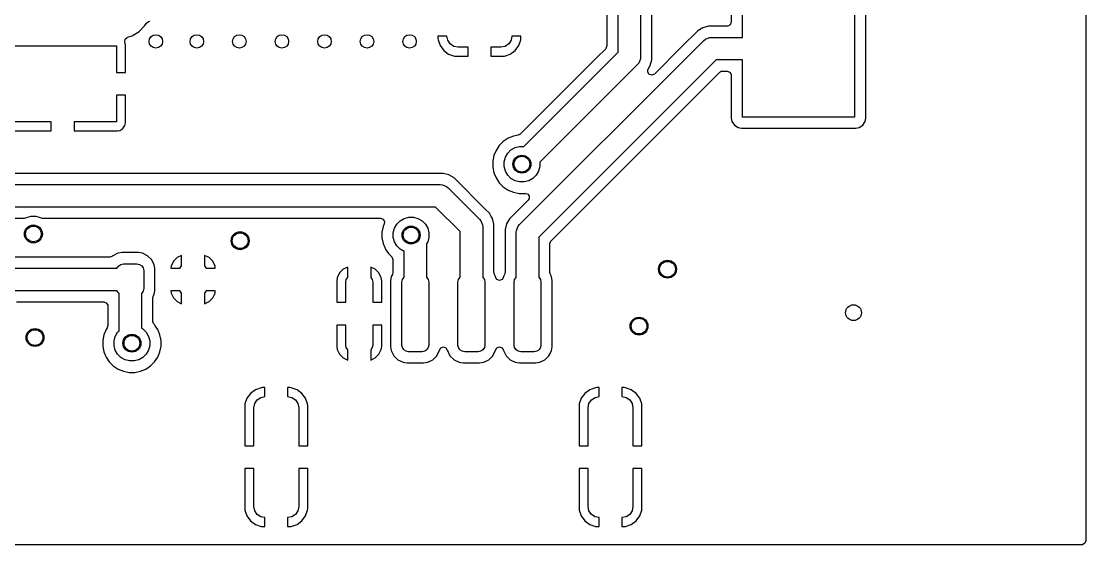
# Model space of a CAD drawing. Extents: x 4.82 to 6.81, y -4.86 to -2.87.
# Drawn here: x 5.873 to 6.807, y -4.857 to -4.397 of the extents above; entities that cross this region are included whole.
import ezdxf

# ---------------------------------------------------------------- set-up
doc = ezdxf.new("R2010")
doc.units = 0
doc.header["$MEASUREMENT"] = 0
doc.layers.add('BLACK', color=7, linetype='CONTINUOUS')

msp = doc.modelspace()

# ---------------------------------------------------------------- linework, layer by layer
at = {"layer": 'BLACK', "linetype": 'CONTINUOUS'}
for p, q in [((6.39659, -4.42435), (6.39659, -4.11775)), ((6.41628, -4.11775), (6.41628, -4.42842)), ((6.38673, -4.12318), (6.38673, -4.41881)), ((6.42614, -4.43102), (6.42614, -4.14732)), ((6.80685, -4.2059), (6.80685, -4.85337)), ((6.49583, -4.36025), (6.49583, -4.39805)), ((6.50569, -4.41142), (6.50569, -4.36122)), ((6.60411, -4.37355), (6.60411, -4.4813)), ((6.61398, -4.48227), (6.61398, -4.37908)), ((5.98118, -4.40109), (5.98262, -4.39879)), ((5.98262, -4.39879), (5.98451, -4.39732)), ((5.98451, -4.39732), (5.98559, -4.39715)), ((6.49583, -4.39805), (6.49501, -4.4003)), ((5.97014, -4.40989), (5.97616, -4.40611)), ((5.97616, -4.40611), (5.98118, -4.40109)), ((6.46646, -4.40549), (6.4528, -4.41915)), ((6.47096, -4.4029), (6.46646, -4.40549)), ((6.47597, -4.40156), (6.47096, -4.4029)), ((6.47096, -4.4029), (6.47096, -4.4029)), ((6.49232, -4.40156), (6.47597, -4.40156)), ((6.49293, -4.4015), (6.49232, -4.40156)), ((6.49501, -4.4003), (6.49293, -4.4015)), ((5.96373, -4.41532), (5.9641, -4.41295)), ((5.96426, -4.41794), (5.96373, -4.41532)), ((5.9641, -4.41295), (5.9659, -4.41137)), ((5.9659, -4.41137), (5.96601, -4.41133)), ((5.96601, -4.41133), (5.9689, -4.41032)), ((5.9689, -4.41032), (5.97014, -4.40989)), ((6.23848, -4.41032), (6.23848, -4.4123)), ((6.24639, -4.41032), (6.23848, -4.41032)), ((6.23848, -4.41032), (6.23848, -4.41032)), ((6.23848, -4.4123), (6.2386, -4.4135)), ((6.2386, -4.4135), (6.24036, -4.41854)), ((6.24711, -4.41393), (6.24639, -4.41032)), ((6.24924, -4.41713), (6.24711, -4.41393)), ((6.25243, -4.41926), (6.24924, -4.41713)), ((6.30056, -4.41713), (6.29737, -4.41926)), ((6.3027, -4.41393), (6.30056, -4.41713)), ((6.30341, -4.41032), (6.3027, -4.41393)), ((6.31132, -4.41032), (6.30341, -4.41032)), ((6.30944, -4.41854), (6.31121, -4.4135)), ((6.31121, -4.4135), (6.31132, -4.4123)), ((6.31121, -4.4135), (6.31121, -4.4135)), ((6.31132, -4.4123), (6.31132, -4.41032)), ((6.31132, -4.41032), (6.31132, -4.41032)), ((6.45794, -4.42796), (6.4716, -4.4143)), ((6.4716, -4.4143), (6.47309, -4.41308)), ((6.47309, -4.41308), (6.47664, -4.41161)), ((6.47309, -4.41308), (6.47309, -4.41308)), ((6.47664, -4.41161), (6.47856, -4.41142)), ((6.47856, -4.41142), (6.50569, -4.41142)), ((5.86189, -4.41871), (5.95638, -4.41871)), ((5.95638, -4.41871), (5.95638, -4.44218)), ((5.96426, -4.44218), (5.96426, -4.41794)), ((5.96426, -4.41794), (5.96426, -4.41794)), ((6.24036, -4.41854), (6.24353, -4.42283)), ((6.24353, -4.42283), (6.24353, -4.42283)), ((6.24353, -4.42283), (6.24783, -4.42601)), ((6.24783, -4.42601), (6.25287, -4.42777)), ((6.2562, -4.42001), (6.25243, -4.41926)), ((6.2649, -4.42001), (6.2562, -4.42001)), ((6.2649, -4.42788), (6.2649, -4.42001)), ((6.2936, -4.42001), (6.2849, -4.42001)), ((6.2849, -4.42001), (6.2849, -4.42788)), ((6.29737, -4.41926), (6.2936, -4.42001)), ((6.29693, -4.42777), (6.30197, -4.42601)), ((6.30197, -4.42601), (6.30627, -4.42283)), ((6.30627, -4.42283), (6.30944, -4.41854)), ((6.30627, -4.42283), (6.30627, -4.42283)), ((6.38571, -4.42129), (6.3778, -4.42919)), ((6.38294, -4.438), (6.39659, -4.42435)), ((6.38591, -4.42106), (6.38571, -4.42129)), ((6.38673, -4.41881), (6.38591, -4.42106)), ((6.4528, -4.41915), (6.42842, -4.44354)), ((6.25287, -4.42777), (6.25287, -4.42777)), ((6.25287, -4.42777), (6.25407, -4.42788)), ((6.25407, -4.42788), (6.2649, -4.42788)), ((6.2649, -4.42788), (6.2649, -4.42788)), ((6.2849, -4.42788), (6.2849, -4.42788)), ((6.2849, -4.42788), (6.29574, -4.42788)), ((6.29574, -4.42788), (6.29693, -4.42777)), ((6.29574, -4.42788), (6.29574, -4.42788)), ((6.31011, -4.5758), (6.45794, -4.42796)), ((6.3778, -4.42919), (6.31071, -4.49628)), ((6.3778, -4.42919), (6.3778, -4.42919)), ((6.3778, -4.42919), (6.3778, -4.42919)), ((6.4134, -4.43538), (6.39686, -4.45192)), ((6.41462, -4.43389), (6.4134, -4.43538)), ((6.41609, -4.43034), (6.41462, -4.43389)), ((6.41462, -4.43389), (6.41462, -4.43389)), ((6.41628, -4.42842), (6.41609, -4.43034)), ((6.4229, -4.43931), (6.4248, -4.43603)), ((6.4248, -4.43603), (6.42614, -4.43102)), ((6.4248, -4.43603), (6.4248, -4.43603)), ((6.48264, -4.4311), (6.47186, -4.44188)), ((6.50569, -4.4311), (6.48264, -4.4311)), ((6.50569, -4.4813), (6.50569, -4.4311)), ((5.95638, -4.44218), (5.96426, -4.44218)), ((5.96426, -4.44218), (5.96426, -4.44218)), ((6.31384, -4.5071), (6.38294, -4.438)), ((6.47186, -4.44188), (6.32691, -4.58683)), ((6.3378, -4.58989), (6.4857, -4.44199)), ((6.42255, -4.44197), (6.42276, -4.43958)), ((6.42393, -4.44393), (6.42255, -4.44197)), ((6.42276, -4.43958), (6.4229, -4.43931)), ((6.42624, -4.44455), (6.42393, -4.44393)), ((6.42842, -4.44354), (6.42624, -4.44455)), ((6.4857, -4.44199), (6.48639, -4.44167)), ((6.48639, -4.44167), (6.48698, -4.44118)), ((6.48698, -4.44118), (6.48773, -4.44104)), ((6.48773, -4.44104), (6.48787, -4.44098)), ((6.48787, -4.44098), (6.48818, -4.44096)), ((6.48818, -4.44096), (6.49232, -4.44096)), ((6.49232, -4.44096), (6.49458, -4.44178)), ((6.49458, -4.44178), (6.49577, -4.44386)), ((6.49577, -4.44386), (6.49583, -4.44447)), ((6.49583, -4.44447), (6.49583, -4.48227)), ((6.39686, -4.45192), (6.32776, -4.52102)), ((5.96426, -4.46218), (5.95638, -4.46218)), ((5.95638, -4.46218), (5.95638, -4.48564)), ((5.96426, -4.48642), (5.96426, -4.46218)), ((5.96426, -4.46218), (5.96426, -4.46218)), ((6.49583, -4.48227), (6.4964, -4.48515)), ((6.60411, -4.4813), (6.50569, -4.4813)), ((6.6134, -4.48515), (6.61398, -4.48227)), ((5.89914, -4.48564), (5.86189, -4.48564)), ((5.89914, -4.49352), (5.89914, -4.48564)), ((5.95638, -4.48564), (5.91914, -4.48564)), ((5.91914, -4.48564), (5.91914, -4.49352)), ((5.95945, -4.49306), (5.96206, -4.49132)), ((5.96206, -4.49132), (5.9638, -4.48872)), ((5.96206, -4.49132), (5.96206, -4.49132)), ((5.9638, -4.48872), (5.96426, -4.48642)), ((5.96426, -4.48642), (5.96426, -4.48642)), ((6.4964, -4.48515), (6.4964, -4.48515)), ((6.4964, -4.48515), (6.49858, -4.48841)), ((6.49858, -4.48841), (6.49858, -4.48841)), ((6.49858, -4.48841), (6.50184, -4.49059)), ((6.50184, -4.49059), (6.50472, -4.49116)), ((6.50472, -4.49116), (6.50472, -4.49116)), ((6.50472, -4.49116), (6.60509, -4.49116)), ((6.60509, -4.49116), (6.60796, -4.49059)), ((6.60509, -4.49116), (6.60509, -4.49116)), ((6.60796, -4.49059), (6.61122, -4.48841)), ((6.61122, -4.48841), (6.6134, -4.48515)), ((5.86112, -4.49352), (5.89914, -4.49352)), ((5.89914, -4.49352), (5.89914, -4.49352)), ((5.91914, -4.49352), (5.91914, -4.49352)), ((5.91914, -4.49352), (5.95716, -4.49352)), ((5.95716, -4.49352), (5.95945, -4.49306)), ((5.95716, -4.49352), (5.95716, -4.49352)), ((6.30002, -4.50002), (6.29582, -4.50282)), ((6.30468, -4.49809), (6.30002, -4.50002)), ((6.30002, -4.50002), (6.30002, -4.50002)), ((6.30892, -4.49724), (6.30468, -4.49809)), ((6.31071, -4.49628), (6.30892, -4.49724)), ((6.28945, -4.51058), (6.28752, -4.51524)), ((6.29226, -4.50639), (6.28945, -4.51058)), ((6.28945, -4.51058), (6.28945, -4.51058)), ((6.29582, -4.50282), (6.29226, -4.50639)), ((6.29965, -4.51312), (6.30256, -4.51022)), ((6.30256, -4.51022), (6.30612, -4.50816)), ((6.30612, -4.50816), (6.31009, -4.5071)), ((6.31009, -4.5071), (6.31384, -4.5071)), ((6.28752, -4.51524), (6.28654, -4.52019)), ((6.28654, -4.52019), (6.28654, -4.52523)), ((6.28752, -4.51524), (6.28752, -4.51524)), ((6.29654, -4.52066), (6.2976, -4.51668)), ((6.2976, -4.51668), (6.29965, -4.51312)), ((6.28654, -4.52523), (6.28752, -4.53018)), ((6.29654, -4.52477), (6.29654, -4.52066)), ((6.2976, -4.52874), (6.29654, -4.52477)), ((6.29965, -4.5323), (6.2976, -4.52874)), ((6.3267, -4.52874), (6.32464, -4.5323)), ((6.32776, -4.52477), (6.3267, -4.52874)), ((6.32776, -4.52102), (6.32776, -4.52477)), ((6.24309, -4.53081), (5.65691, -4.53081)), ((6.2481, -4.53215), (6.24309, -4.53081)), ((6.25259, -4.53474), (6.2481, -4.53215)), ((6.2481, -4.53215), (6.2481, -4.53215)), ((6.2481, -4.53215), (6.2481, -4.53215)), ((6.27995, -4.56211), (6.25259, -4.53474)), ((6.25259, -4.53474), (6.25259, -4.53474)), ((6.28752, -4.53018), (6.28752, -4.53018)), ((6.28752, -4.53018), (6.28945, -4.53484)), ((6.28945, -4.53484), (6.29226, -4.53904)), ((6.29226, -4.53904), (6.29582, -4.5426)), ((6.30256, -4.5352), (6.29965, -4.5323)), ((6.30612, -4.53726), (6.30256, -4.5352)), ((6.31009, -4.53832), (6.30612, -4.53726)), ((6.3142, -4.53832), (6.31009, -4.53832)), ((6.31818, -4.53726), (6.3142, -4.53832)), ((6.32174, -4.5352), (6.31818, -4.53726)), ((6.32464, -4.5323), (6.32174, -4.5352)), ((5.65431, -4.54067), (6.24049, -4.54067)), ((6.24049, -4.54067), (6.24241, -4.54086)), ((6.24241, -4.54086), (6.24596, -4.54233)), ((6.24596, -4.54233), (6.24596, -4.54233)), ((6.24596, -4.54233), (6.24745, -4.54355)), ((6.24745, -4.54355), (6.27481, -4.57091)), ((6.29582, -4.5426), (6.30002, -4.54541)), ((6.30002, -4.54541), (6.30468, -4.54734)), ((6.30468, -4.54734), (6.30963, -4.54832)), ((6.30963, -4.54832), (6.30963, -4.54832)), ((6.30963, -4.54832), (6.31467, -4.54832)), ((6.31467, -4.54832), (6.31484, -4.5483)), ((6.31467, -4.54832), (6.31467, -4.54832)), ((6.31467, -4.54832), (6.31467, -4.54832)), ((6.31484, -4.5483), (6.31485, -4.5484)), ((6.31485, -4.5484), (6.3169, -4.54871)), ((6.31769, -4.55426), (6.30497, -4.56699)), ((6.3169, -4.54871), (6.31848, -4.55051)), ((6.31853, -4.55291), (6.31769, -4.55426)), ((6.31848, -4.55051), (6.31853, -4.55291)), ((6.23641, -4.56035), (5.65839, -4.56035)), ((6.25801, -4.58195), (6.23641, -4.56035)), ((6.28362, -4.56578), (6.27995, -4.56211)), ((6.28525, -4.5686), (6.28362, -4.56578)), ((6.28362, -4.56578), (6.28362, -4.56578)), ((6.30497, -4.56699), (6.3013, -4.57066)), ((5.75177, -4.57022), (5.87608, -4.57022)), ((5.87608, -4.57022), (5.87745, -4.56943)), ((5.87745, -4.56943), (5.88142, -4.56836)), ((5.88142, -4.56836), (5.88553, -4.56836)), ((5.88553, -4.56836), (5.8895, -4.56943)), ((5.8895, -4.56943), (5.89087, -4.57022)), ((5.89087, -4.57022), (6.18803, -4.57022)), ((6.18803, -4.57022), (6.19028, -4.57104)), ((6.19028, -4.57104), (6.19148, -4.57311)), ((6.19127, -4.57506), (6.19028, -4.57745)), ((6.19148, -4.57311), (6.19127, -4.57506)), ((6.20035, -4.57889), (6.20241, -4.57533)), ((6.20241, -4.57533), (6.20531, -4.57243)), ((6.20531, -4.57243), (6.20888, -4.57037)), ((6.20888, -4.57037), (6.21285, -4.56931)), ((6.21285, -4.56931), (6.21696, -4.56931)), ((6.21696, -4.56931), (6.22093, -4.57037)), ((6.22093, -4.57037), (6.22449, -4.57243)), ((6.22449, -4.57243), (6.2274, -4.57533)), ((6.2274, -4.57533), (6.22945, -4.57889)), ((6.27481, -4.57091), (6.27604, -4.57241)), ((6.27604, -4.57241), (6.27751, -4.57595)), ((6.27751, -4.57595), (6.27751, -4.57595)), ((6.27751, -4.57595), (6.2777, -4.57787)), ((6.28622, -4.57027), (6.28525, -4.5686)), ((6.28756, -4.57528), (6.28622, -4.57027)), ((6.28756, -4.61789), (6.28756, -4.57528)), ((6.28756, -4.57528), (6.28756, -4.57528)), ((6.29871, -4.57515), (6.29736, -4.58016)), ((6.3013, -4.57066), (6.29871, -4.57515)), ((6.29871, -4.57515), (6.29871, -4.57515)), ((6.29871, -4.57515), (6.29871, -4.57515)), ((6.30888, -4.57729), (6.31011, -4.5758)), ((6.19028, -4.57745), (6.18929, -4.5824)), ((6.18929, -4.5824), (6.18929, -4.58744)), ((6.19028, -4.57745), (6.19028, -4.57745)), ((6.19929, -4.58287), (6.20035, -4.57889)), ((6.19929, -4.58698), (6.19929, -4.58287)), ((6.22945, -4.57889), (6.23051, -4.58287)), ((6.23051, -4.58287), (6.23051, -4.58698)), ((6.25801, -4.62204), (6.25801, -4.58195)), ((6.2777, -4.57787), (6.2777, -4.62204)), ((6.29736, -4.58016), (6.29736, -4.58016)), ((6.29736, -4.58016), (6.29736, -4.61789)), ((6.30722, -4.58276), (6.30741, -4.58084)), ((6.30722, -4.62204), (6.30722, -4.58276)), ((6.30741, -4.58084), (6.30888, -4.57729)), ((6.30888, -4.57729), (6.30888, -4.57729)), ((6.18929, -4.58744), (6.19028, -4.59239)), ((6.19028, -4.59239), (6.19028, -4.59239)), ((6.19028, -4.59239), (6.19175, -4.59596)), ((6.20035, -4.59095), (6.19929, -4.58698)), ((6.20241, -4.59451), (6.20035, -4.59095)), ((6.20531, -4.59741), (6.20241, -4.59451)), ((6.22945, -4.59095), (6.22848, -4.59262)), ((6.22848, -4.59262), (6.22848, -4.62204)), ((6.23051, -4.58698), (6.22945, -4.59095)), ((6.32691, -4.58683), (6.32691, -4.62204)), ((6.33677, -4.59237), (6.33759, -4.59012)), ((6.33677, -4.61789), (6.33677, -4.59237)), ((6.33759, -4.59012), (6.3378, -4.58989)), ((5.95062, -4.6043), (5.86159, -4.6043)), ((5.95092, -4.60428), (5.95062, -4.6043)), ((5.95291, -4.60335), (5.95092, -4.60428)), ((5.95293, -4.60337), (5.95291, -4.60335)), ((5.95303, -4.6033), (5.95293, -4.60337)), ((5.95309, -4.60327), (5.95303, -4.6033)), ((5.95315, -4.60321), (5.95309, -4.60327)), ((5.9576, -4.60094), (5.95315, -4.60321)), ((5.95315, -4.60321), (5.95315, -4.60321)), ((5.95315, -4.60321), (5.95315, -4.60321)), ((5.96129, -4.60036), (5.9576, -4.60094)), ((5.97559, -4.60036), (5.96129, -4.60036)), ((5.97928, -4.60094), (5.97559, -4.60036)), ((5.98373, -4.60321), (5.97928, -4.60094)), ((5.97928, -4.60094), (5.97928, -4.60094)), ((5.98726, -4.60674), (5.98373, -4.60321)), ((5.98373, -4.60321), (5.98373, -4.60321)), ((5.98373, -4.60321), (5.98373, -4.60321)), ((6.01356, -4.60279), (6.00954, -4.60476)), ((6.01356, -4.6119), (6.01356, -4.60279)), ((6.03758, -4.60476), (6.03356, -4.60279)), ((6.03356, -4.60279), (6.03356, -4.6119)), ((6.19175, -4.59596), (6.19221, -4.59705)), ((6.19221, -4.59705), (6.19501, -4.60125)), ((6.19501, -4.60125), (6.19791, -4.60415)), ((6.19791, -4.60415), (6.19892, -4.60632)), ((6.2088, -4.59943), (6.20531, -4.59741)), ((6.2088, -4.62204), (6.2088, -4.59943)), ((5.95702, -4.61416), (5.95708, -4.61387)), ((5.95708, -4.61387), (5.95836, -4.61195)), ((5.95836, -4.61195), (5.96028, -4.61067)), ((5.96028, -4.61067), (5.96254, -4.61022)), ((5.96254, -4.61022), (5.97435, -4.61022)), ((5.97435, -4.61022), (5.97661, -4.61067)), ((5.97661, -4.61067), (5.97852, -4.61195)), ((5.97852, -4.61195), (5.9798, -4.61387)), ((5.9798, -4.61387), (5.98025, -4.61613)), ((5.98953, -4.61119), (5.98726, -4.60674)), ((5.98726, -4.60674), (5.98726, -4.60674)), ((5.98726, -4.60674), (5.98726, -4.60674)), ((5.98997, -4.614), (5.98953, -4.61119)), ((5.98953, -4.61119), (5.98953, -4.61119)), ((5.98953, -4.61119), (5.98953, -4.61119)), ((6.00426, -4.61214), (6.00399, -4.614)), ((6.00628, -4.60801), (6.00426, -4.61214)), ((6.00426, -4.61214), (6.00426, -4.61214)), ((6.00954, -4.60476), (6.00628, -4.60801)), ((6.01217, -4.614), (6.0122, -4.61387)), ((6.0122, -4.61387), (6.01348, -4.61195)), ((6.01348, -4.61195), (6.01356, -4.6119)), ((6.03356, -4.6119), (6.03364, -4.61195)), ((6.03364, -4.61195), (6.03492, -4.61387)), ((6.03492, -4.61387), (6.03495, -4.614)), ((6.04083, -4.60801), (6.03758, -4.60476)), ((6.04285, -4.61214), (6.04083, -4.60801)), ((6.04312, -4.614), (6.04285, -4.61214)), ((6.04285, -4.61214), (6.04285, -4.61214)), ((6.15943, -4.61304), (6.15541, -4.61501)), ((6.15943, -4.62215), (6.15943, -4.61304)), ((6.18345, -4.61501), (6.17943, -4.61304)), ((6.17943, -4.61304), (6.17943, -4.62215)), ((6.19892, -4.60632), (6.19894, -4.60663)), ((6.19894, -4.60663), (6.19894, -4.61789)), ((5.859, -4.61416), (5.95702, -4.61416)), ((5.98025, -4.61613), (5.98025, -4.63187)), ((5.99011, -4.61489), (5.98997, -4.614)), ((5.99011, -4.61508), (5.99011, -4.61489)), ((5.99011, -4.61489), (5.99011, -4.61489)), ((5.99011, -4.62398), (5.99011, -4.61508)), ((6.00399, -4.614), (6.01217, -4.614)), ((6.00399, -4.614), (6.00399, -4.614)), ((6.03495, -4.614), (6.04312, -4.614)), ((6.04312, -4.614), (6.04312, -4.614)), ((6.15013, -4.62239), (6.14974, -4.62507)), ((6.15215, -4.61826), (6.15013, -4.62239)), ((6.15013, -4.62239), (6.15013, -4.62239)), ((6.15541, -4.61501), (6.15215, -4.61826)), ((6.15807, -4.62412), (6.15935, -4.6222)), ((6.15935, -4.6222), (6.15943, -4.62215)), ((6.17943, -4.62215), (6.17951, -4.6222)), ((6.17951, -4.6222), (6.18079, -4.62412)), ((6.1867, -4.61826), (6.18345, -4.61501)), ((6.18872, -4.62239), (6.1867, -4.61826)), ((6.18911, -4.62507), (6.18872, -4.62239)), ((6.19755, -4.62144), (6.19697, -4.62514)), ((6.19856, -4.61948), (6.19755, -4.62144)), ((6.19755, -4.62144), (6.19755, -4.62144)), ((6.19894, -4.61789), (6.19856, -4.61948)), ((6.20728, -4.62412), (6.20856, -4.6222)), ((6.20856, -4.6222), (6.2088, -4.62204)), ((6.22848, -4.62204), (6.22872, -4.6222)), ((6.22872, -4.6222), (6.23, -4.62412)), ((6.25649, -4.62412), (6.25777, -4.6222)), ((6.25777, -4.6222), (6.25801, -4.62204)), ((6.2777, -4.62204), (6.27794, -4.6222)), ((6.27794, -4.6222), (6.27922, -4.62412)), ((6.28765, -4.61827), (6.28756, -4.61789)), ((6.28761, -4.6185), (6.28765, -4.61827)), ((6.28777, -4.61877), (6.28761, -4.6185)), ((6.28794, -4.61948), (6.28777, -4.61877)), ((6.28894, -4.62144), (6.28794, -4.61948)), ((6.289, -4.6218), (6.28894, -4.62144)), ((6.28902, -4.62193), (6.289, -4.6218)), ((6.29026, -4.62398), (6.28902, -4.62193)), ((6.29592, -4.62181), (6.29476, -4.6239)), ((6.29598, -4.62144), (6.29592, -4.62181)), ((6.29698, -4.61948), (6.29598, -4.62144)), ((6.29712, -4.61856), (6.29698, -4.61948)), ((6.29736, -4.61789), (6.29712, -4.61856)), ((6.30571, -4.62412), (6.30699, -4.6222)), ((6.30699, -4.6222), (6.30722, -4.62204)), ((6.32691, -4.62204), (6.32715, -4.6222)), ((6.32715, -4.6222), (6.32843, -4.62412)), ((6.33715, -4.61948), (6.33677, -4.61789)), ((6.33816, -4.62144), (6.33715, -4.61948)), ((6.33874, -4.62514), (6.33816, -4.62144)), ((5.98025, -4.63187), (5.9798, -4.63413)), ((5.99011, -4.62507), (5.99011, -4.62398)), ((5.99011, -4.63311), (5.99011, -4.62507)), ((6.14974, -4.62507), (6.14974, -4.64394)), ((6.15762, -4.62638), (6.15807, -4.62412)), ((6.15762, -4.64394), (6.15762, -4.62638)), ((6.18079, -4.62412), (6.18124, -4.62638)), ((6.18124, -4.62638), (6.18124, -4.64394)), ((6.18911, -4.64394), (6.18911, -4.62507)), ((6.18911, -4.62507), (6.18911, -4.62507)), ((6.19697, -4.62514), (6.19697, -4.68274)), ((6.20683, -4.62638), (6.20728, -4.62412)), ((6.20683, -4.6815), (6.20683, -4.62638)), ((6.23, -4.62412), (6.23045, -4.62638)), ((6.23045, -4.62638), (6.23045, -4.6815)), ((6.25604, -4.62638), (6.25649, -4.62412)), ((6.25604, -4.6815), (6.25604, -4.62638)), ((6.27922, -4.62412), (6.27967, -4.62638)), ((6.27967, -4.62638), (6.27967, -4.6815)), ((6.29252, -4.62476), (6.29026, -4.62398)), ((6.29476, -4.6239), (6.29252, -4.62476)), ((6.30526, -4.62638), (6.30571, -4.62412)), ((6.30526, -4.6815), (6.30526, -4.62638)), ((6.32843, -4.62412), (6.32888, -4.62638)), ((6.32888, -4.62638), (6.32888, -4.6815)), ((6.33874, -4.68274), (6.33874, -4.62514)), ((5.95702, -4.63384), (5.86308, -4.63384)), ((5.95708, -4.63413), (5.95702, -4.63384)), ((5.95836, -4.63605), (5.95708, -4.63413)), ((5.9586, -4.63621), (5.95836, -4.63605)), ((5.9586, -4.66914), (5.9586, -4.63621)), ((5.97852, -4.63605), (5.97828, -4.63621)), ((5.97828, -4.63621), (5.97828, -4.66673)), ((5.9798, -4.63413), (5.97852, -4.63605)), ((5.98815, -4.64036), (5.98853, -4.63877)), ((5.98815, -4.6605), (5.98815, -4.64036)), ((5.98853, -4.63877), (5.98953, -4.63681)), ((5.98953, -4.63681), (5.98997, -4.634)), ((5.98997, -4.634), (5.99011, -4.63311)), ((6.01217, -4.634), (6.00399, -4.634)), ((6.00399, -4.634), (6.00426, -4.63586)), ((6.00426, -4.63586), (6.00426, -4.63586)), ((6.00426, -4.63586), (6.00628, -4.63999)), ((6.00628, -4.63999), (6.00954, -4.64324)), ((6.0122, -4.63413), (6.01217, -4.634)), ((6.01348, -4.63605), (6.0122, -4.63413)), ((6.01356, -4.6361), (6.01348, -4.63605)), ((6.01356, -4.64521), (6.01356, -4.6361)), ((6.03364, -4.63605), (6.03356, -4.6361)), ((6.03356, -4.6361), (6.03356, -4.64521)), ((6.03492, -4.63413), (6.03364, -4.63605)), ((6.03495, -4.634), (6.03492, -4.63413)), ((6.04312, -4.634), (6.03495, -4.634)), ((6.03758, -4.64324), (6.04083, -4.63999)), ((6.04083, -4.63999), (6.04285, -4.63586)), ((6.04285, -4.63586), (6.04312, -4.634)), ((6.04285, -4.63586), (6.04285, -4.63586)), ((5.86861, -4.6437), (5.94523, -4.6437)), ((5.94523, -4.6437), (5.94748, -4.64452)), ((5.94748, -4.64452), (5.94868, -4.6466)), ((5.94868, -4.6466), (5.94874, -4.64721)), ((5.94874, -4.64721), (5.94874, -4.66444)), ((6.00954, -4.64324), (6.01356, -4.64521)), ((6.01356, -4.64521), (6.01356, -4.64521)), ((6.03356, -4.64521), (6.03758, -4.64324)), ((6.14974, -4.64394), (6.14974, -4.64394)), ((6.14974, -4.64394), (6.15762, -4.64394)), ((6.18124, -4.64394), (6.18911, -4.64394)), ((6.18911, -4.64394), (6.18911, -4.64394)), ((5.98816, -4.6608), (5.98815, -4.6605)), ((5.94721, -4.66779), (5.94528, -4.67245)), ((5.94815, -4.66638), (5.94721, -4.66779)), ((5.94721, -4.66779), (5.94721, -4.66779)), ((5.94874, -4.66444), (5.94815, -4.66638)), ((5.95741, -4.67033), (5.9586, -4.66914)), ((5.97828, -4.66673), (5.97949, -4.66743)), ((5.97949, -4.66743), (5.9824, -4.67033)), ((5.98859, -4.66173), (5.98816, -4.6608)), ((5.98893, -4.66271), (5.98859, -4.66173)), ((5.98904, -4.66285), (5.98893, -4.66271)), ((5.98979, -4.6636), (5.98904, -4.66285)), ((5.99002, -4.66394), (5.98979, -4.6636)), ((5.99044, -4.66457), (5.99002, -4.66394)), ((5.9926, -4.66779), (5.99044, -4.66457)), ((5.99044, -4.66457), (5.99044, -4.66457)), ((5.99453, -4.67245), (5.9926, -4.66779)), ((5.9926, -4.66779), (5.9926, -4.66779)), ((6.15762, -4.66394), (6.14974, -4.66394)), ((6.14974, -4.66394), (6.14974, -4.66394)), ((6.14974, -4.66394), (6.14974, -4.6828)), ((6.15762, -4.6815), (6.15762, -4.66394)), ((6.18911, -4.66394), (6.18124, -4.66394)), ((6.18124, -4.66394), (6.18124, -4.6815)), ((6.18911, -4.6828), (6.18911, -4.66394)), ((6.18911, -4.66394), (6.18911, -4.66394)), ((5.94528, -4.67245), (5.94429, -4.6774)), ((5.94429, -4.6774), (5.94429, -4.68244)), ((5.94528, -4.67245), (5.94528, -4.67245)), ((5.95429, -4.67787), (5.95535, -4.67389)), ((5.95429, -4.68198), (5.95429, -4.67787)), ((5.95535, -4.67389), (5.95741, -4.67033)), ((5.9824, -4.67033), (5.98445, -4.67389)), ((5.98445, -4.67389), (5.98551, -4.67787)), ((5.98551, -4.67787), (5.98551, -4.68198)), ((5.99551, -4.6774), (5.99453, -4.67245)), ((5.99551, -4.68244), (5.99551, -4.6774)), ((5.94429, -4.68244), (5.94528, -4.68739)), ((5.94528, -4.68739), (5.94528, -4.68739)), ((5.94528, -4.68739), (5.94672, -4.69088)), ((5.95535, -4.68595), (5.95429, -4.68198)), ((5.95741, -4.68951), (5.95535, -4.68595)), ((5.98445, -4.68595), (5.9824, -4.68951)), ((5.98551, -4.68198), (5.98445, -4.68595)), ((5.9926, -4.69205), (5.99453, -4.68739)), ((5.99453, -4.68739), (5.99551, -4.68244)), ((6.14974, -4.6828), (6.15013, -4.68548)), ((6.15013, -4.68548), (6.15215, -4.68961)), ((6.15807, -4.68376), (6.15762, -4.6815)), ((6.15935, -4.68567), (6.15807, -4.68376)), ((6.15943, -4.68573), (6.15935, -4.68567)), ((6.15943, -4.69483), (6.15943, -4.68573)), ((6.17951, -4.68567), (6.17943, -4.68573)), ((6.17943, -4.68573), (6.17943, -4.69483)), ((6.18079, -4.68376), (6.17951, -4.68567)), ((6.18124, -4.6815), (6.18079, -4.68376)), ((6.1867, -4.68961), (6.18872, -4.68548)), ((6.18872, -4.68548), (6.18911, -4.6828)), ((6.18872, -4.68548), (6.18872, -4.68548)), ((6.18911, -4.6828), (6.18911, -4.6828)), ((6.19697, -4.68274), (6.19755, -4.68643)), ((6.19755, -4.68643), (6.19982, -4.69088)), ((6.20728, -4.68376), (6.20683, -4.6815)), ((6.20856, -4.68567), (6.20728, -4.68376)), ((6.21048, -4.68695), (6.20856, -4.68567)), ((6.21274, -4.6874), (6.21048, -4.68695)), ((6.22455, -4.6874), (6.21274, -4.6874)), ((6.22681, -4.68695), (6.22455, -4.6874)), ((6.22872, -4.68567), (6.22681, -4.68695)), ((6.23, -4.68376), (6.22872, -4.68567)), ((6.23045, -4.6815), (6.23, -4.68376)), ((6.23811, -4.68961), (6.23973, -4.68643)), ((6.23973, -4.68643), (6.23979, -4.68607)), ((6.23973, -4.68643), (6.23973, -4.68643)), ((6.23973, -4.68643), (6.23973, -4.68643)), ((6.23973, -4.68643), (6.23973, -4.68643)), ((6.23979, -4.68607), (6.24095, -4.68397)), ((6.24095, -4.68397), (6.24319, -4.68311)), ((6.24319, -4.68311), (6.24545, -4.68389)), ((6.24545, -4.68389), (6.24669, -4.68595)), ((6.24669, -4.68595), (6.24671, -4.68607)), ((6.24671, -4.68607), (6.24677, -4.68643)), ((6.24677, -4.68643), (6.24677, -4.68643)), ((6.24677, -4.68643), (6.24903, -4.69088)), ((6.25649, -4.68376), (6.25604, -4.6815)), ((6.25777, -4.68567), (6.25649, -4.68376)), ((6.25969, -4.68695), (6.25777, -4.68567)), ((6.26195, -4.6874), (6.25969, -4.68695)), ((6.27376, -4.6874), (6.26195, -4.6874)), ((6.27602, -4.68695), (6.27376, -4.6874)), ((6.27794, -4.68567), (6.27602, -4.68695)), ((6.27922, -4.68376), (6.27794, -4.68567)), ((6.27967, -4.6815), (6.27922, -4.68376)), ((6.28732, -4.68961), (6.28894, -4.68643)), ((6.28894, -4.68643), (6.289, -4.68607)), ((6.28894, -4.68643), (6.28894, -4.68643)), ((6.28894, -4.68643), (6.28894, -4.68643)), ((6.28894, -4.68643), (6.28894, -4.68643)), ((6.289, -4.68607), (6.29016, -4.68397)), ((6.29016, -4.68397), (6.2924, -4.68311)), ((6.2924, -4.68311), (6.29467, -4.68389)), ((6.29467, -4.68389), (6.2959, -4.68595)), ((6.2959, -4.68595), (6.29592, -4.68607)), ((6.29592, -4.68607), (6.29598, -4.68643)), ((6.29598, -4.68643), (6.29598, -4.68643)), ((6.29598, -4.68643), (6.29825, -4.69088)), ((6.30571, -4.68376), (6.30526, -4.6815)), ((6.30699, -4.68567), (6.30571, -4.68376)), ((6.3089, -4.68695), (6.30699, -4.68567)), ((6.31116, -4.6874), (6.3089, -4.68695)), ((6.32297, -4.6874), (6.31116, -4.6874)), ((6.32523, -4.68695), (6.32297, -4.6874)), ((6.32715, -4.68567), (6.32523, -4.68695)), ((6.32843, -4.68376), (6.32715, -4.68567)), ((6.32888, -4.6815), (6.32843, -4.68376)), ((6.33653, -4.68961), (6.33816, -4.68643)), ((6.33816, -4.68643), (6.33836, -4.68516)), ((6.33816, -4.68643), (6.33816, -4.68643)), ((6.33836, -4.68516), (6.33874, -4.68274)), ((5.94672, -4.69088), (5.94721, -4.69205)), ((5.94721, -4.69205), (5.95001, -4.69625)), ((5.95001, -4.69625), (5.95358, -4.69981)), ((5.96031, -4.69241), (5.95741, -4.68951)), ((5.96388, -4.69447), (5.96031, -4.69241)), ((5.96785, -4.69553), (5.96388, -4.69447)), ((5.97196, -4.69553), (5.96785, -4.69553)), ((5.97593, -4.69447), (5.97196, -4.69553)), ((5.97949, -4.69241), (5.97593, -4.69447)), ((5.9824, -4.68951), (5.97949, -4.69241)), ((5.98623, -4.69981), (5.98979, -4.69625)), ((5.98979, -4.69625), (5.9926, -4.69205)), ((6.15215, -4.68961), (6.15541, -4.69287)), ((6.15541, -4.69287), (6.15943, -4.69483)), ((6.17943, -4.69483), (6.18345, -4.69287)), ((6.18345, -4.69287), (6.1867, -4.68961)), ((6.19982, -4.69088), (6.19982, -4.69088)), ((6.19982, -4.69088), (6.19982, -4.69088)), ((6.19982, -4.69088), (6.20335, -4.69441)), ((6.20335, -4.69441), (6.20335, -4.69441)), ((6.20335, -4.69441), (6.20335, -4.69441)), ((6.20335, -4.69441), (6.2078, -4.69668)), ((6.2078, -4.69668), (6.2078, -4.69668)), ((6.2078, -4.69668), (6.20946, -4.69694)), ((6.20946, -4.69694), (6.2115, -4.69726)), ((6.2115, -4.69726), (6.22579, -4.69726)), ((6.22579, -4.69726), (6.22948, -4.69668)), ((6.22948, -4.69668), (6.23393, -4.69441)), ((6.22948, -4.69668), (6.22948, -4.69668)), ((6.22948, -4.69668), (6.22948, -4.69668)), ((6.23393, -4.69441), (6.23746, -4.69088)), ((6.23393, -4.69441), (6.23393, -4.69441)), ((6.23393, -4.69441), (6.23393, -4.69441)), ((6.23746, -4.69088), (6.23811, -4.68961)), ((6.24903, -4.69088), (6.24903, -4.69088)), ((6.24903, -4.69088), (6.24903, -4.69088)), ((6.24903, -4.69088), (6.25257, -4.69441)), ((6.25257, -4.69441), (6.25257, -4.69441)), ((6.25257, -4.69441), (6.25257, -4.69441)), ((6.25257, -4.69441), (6.25702, -4.69668)), ((6.25702, -4.69668), (6.25702, -4.69668)), ((6.25702, -4.69668), (6.25867, -4.69694)), ((6.25867, -4.69694), (6.26071, -4.69726)), ((6.26071, -4.69726), (6.275, -4.69726)), ((6.275, -4.69726), (6.27869, -4.69668)), ((6.27869, -4.69668), (6.28314, -4.69441)), ((6.27869, -4.69668), (6.27869, -4.69668)), ((6.27869, -4.69668), (6.27869, -4.69668)), ((6.28314, -4.69441), (6.28668, -4.69088)), ((6.28314, -4.69441), (6.28314, -4.69441)), ((6.28314, -4.69441), (6.28314, -4.69441)), ((6.28668, -4.69088), (6.28732, -4.68961)), ((6.29825, -4.69088), (6.29825, -4.69088)), ((6.29825, -4.69088), (6.29825, -4.69088)), ((6.29825, -4.69088), (6.30178, -4.69441)), ((6.30178, -4.69441), (6.30178, -4.69441)), ((6.30178, -4.69441), (6.30178, -4.69441)), ((6.30178, -4.69441), (6.30623, -4.69668)), ((6.30623, -4.69668), (6.30623, -4.69668)), ((6.30623, -4.69668), (6.30788, -4.69694)), ((6.30788, -4.69694), (6.30992, -4.69726)), ((6.30992, -4.69726), (6.32421, -4.69726)), ((6.32421, -4.69726), (6.32791, -4.69668)), ((6.32791, -4.69668), (6.33236, -4.69441)), ((6.32791, -4.69668), (6.32791, -4.69668)), ((6.32791, -4.69668), (6.32791, -4.69668)), ((6.33236, -4.69441), (6.33589, -4.69088)), ((6.33236, -4.69441), (6.33236, -4.69441)), ((6.33236, -4.69441), (6.33236, -4.69441)), ((6.33589, -4.69088), (6.33653, -4.68961)), ((5.95358, -4.69981), (5.95777, -4.70262)), ((5.95777, -4.70262), (5.96243, -4.70455)), ((5.96243, -4.70455), (5.96738, -4.70553)), ((5.96738, -4.70553), (5.96738, -4.70553)), ((5.96738, -4.70553), (5.97242, -4.70553)), ((5.97242, -4.70553), (5.97737, -4.70455)), ((5.97242, -4.70553), (5.97242, -4.70553)), ((5.97737, -4.70455), (5.98203, -4.70262)), ((5.98203, -4.70262), (5.98623, -4.69981)), ((6.07408, -4.72395), (6.07091, -4.72824)), ((6.07838, -4.72077), (6.07408, -4.72394)), ((6.07408, -4.72394), (6.07408, -4.72395)), ((6.08342, -4.71901), (6.07838, -4.72077)), ((6.08462, -4.7189), (6.08342, -4.71901)), ((6.08659, -4.7189), (6.08462, -4.7189)), ((6.08462, -4.7189), (6.08462, -4.7189)), ((6.08659, -4.7268), (6.08659, -4.7189)), ((6.08659, -4.7189), (6.08659, -4.7189)), ((6.10857, -4.7189), (6.10659, -4.7189)), ((6.10659, -4.7189), (6.10659, -4.7189)), ((6.10659, -4.7189), (6.10659, -4.7268)), ((6.10977, -4.71901), (6.10857, -4.7189)), ((6.11481, -4.72077), (6.10977, -4.71901)), ((6.10977, -4.71901), (6.10977, -4.71901)), ((6.11911, -4.72394), (6.11481, -4.72077)), ((6.11911, -4.72395), (6.11911, -4.72394)), ((6.12228, -4.72824), (6.11911, -4.72395)), ((6.36739, -4.72395), (6.36422, -4.72824)), ((6.37169, -4.72077), (6.36739, -4.72394)), ((6.36739, -4.72394), (6.36739, -4.72395)), ((6.37673, -4.71901), (6.37169, -4.72077)), ((6.37792, -4.7189), (6.37673, -4.71901)), ((6.3799, -4.7189), (6.37792, -4.7189)), ((6.37792, -4.7189), (6.37792, -4.7189)), ((6.3799, -4.7268), (6.3799, -4.7189)), ((6.3799, -4.7189), (6.3799, -4.7189)), ((6.40188, -4.7189), (6.3999, -4.7189)), ((6.3999, -4.7189), (6.3999, -4.7189)), ((6.3999, -4.7189), (6.3999, -4.7268)), ((6.40307, -4.71901), (6.40188, -4.7189)), ((6.40812, -4.72077), (6.40307, -4.71901)), ((6.40307, -4.71901), (6.40307, -4.71901)), ((6.41241, -4.72394), (6.40812, -4.72077)), ((6.41241, -4.72395), (6.41241, -4.72394)), ((6.41558, -4.72824), (6.41241, -4.72395)), ((6.06915, -4.73328), (6.06904, -4.73448)), ((6.06904, -4.73448), (6.06904, -4.76992)), ((6.07091, -4.72824), (6.06915, -4.73328)), ((6.06915, -4.73328), (6.06915, -4.73328)), ((6.07691, -4.73661), (6.07766, -4.73285)), ((6.07766, -4.73285), (6.07979, -4.72965)), ((6.07979, -4.72965), (6.08299, -4.72752)), ((6.08299, -4.72752), (6.08659, -4.7268)), ((6.10659, -4.7268), (6.1102, -4.72752)), ((6.1102, -4.72752), (6.1134, -4.72965)), ((6.1134, -4.72965), (6.11553, -4.73285)), ((6.11553, -4.73285), (6.11628, -4.73661)), ((6.12404, -4.73328), (6.12228, -4.72824)), ((6.12415, -4.73448), (6.12404, -4.73328)), ((6.12415, -4.76992), (6.12415, -4.73448)), ((6.12415, -4.73448), (6.12415, -4.73448)), ((6.12415, -4.73448), (6.12415, -4.73448)), ((6.36245, -4.73328), (6.36234, -4.73448)), ((6.36234, -4.73448), (6.36234, -4.76992)), ((6.36422, -4.72824), (6.36245, -4.73328)), ((6.36245, -4.73328), (6.36245, -4.73328)), ((6.37022, -4.73661), (6.37097, -4.73285)), ((6.37097, -4.73285), (6.3731, -4.72965)), ((6.3731, -4.72965), (6.37629, -4.72752)), ((6.37629, -4.72752), (6.3799, -4.7268)), ((6.3999, -4.7268), (6.40351, -4.72752)), ((6.40351, -4.72752), (6.4067, -4.72965)), ((6.4067, -4.72965), (6.40884, -4.73285)), ((6.40884, -4.73285), (6.40959, -4.73661)), ((6.41735, -4.73328), (6.41558, -4.72824)), ((6.41746, -4.73448), (6.41735, -4.73328)), ((6.41746, -4.76992), (6.41746, -4.73448)), ((6.41746, -4.73448), (6.41746, -4.73448)), ((6.07691, -4.76992), (6.07691, -4.73661)), ((6.11628, -4.73661), (6.11628, -4.76992)), ((6.37022, -4.76992), (6.37022, -4.73661)), ((6.40959, -4.73661), (6.40959, -4.76992)), ((6.06904, -4.76992), (6.06904, -4.76992)), ((6.06904, -4.76992), (6.07691, -4.76992)), ((6.11628, -4.76992), (6.12415, -4.76992)), ((6.12415, -4.76992), (6.12415, -4.76992)), ((6.36234, -4.76992), (6.36234, -4.76992)), ((6.36234, -4.76992), (6.37022, -4.76992)), ((6.40959, -4.76992), (6.41746, -4.76992)), ((6.41746, -4.76992), (6.41746, -4.76992)), ((6.07691, -4.78992), (6.06904, -4.78992)), ((6.06904, -4.78992), (6.06904, -4.78992)), ((6.06904, -4.78992), (6.06904, -4.82536)), ((6.07691, -4.82323), (6.07691, -4.78992)), ((6.12415, -4.78992), (6.11628, -4.78992)), ((6.11628, -4.78992), (6.11628, -4.82323)), ((6.12415, -4.82536), (6.12415, -4.78992)), ((6.12415, -4.78992), (6.12415, -4.78992)), ((6.37022, -4.78992), (6.36234, -4.78992)), ((6.36234, -4.78992), (6.36234, -4.78992)), ((6.36234, -4.78992), (6.36234, -4.82536)), ((6.37022, -4.82323), (6.37022, -4.78992)), ((6.41746, -4.78992), (6.40959, -4.78992)), ((6.40959, -4.78992), (6.40959, -4.82323)), ((6.41746, -4.82536), (6.41746, -4.78992)), ((6.41746, -4.78992), (6.41746, -4.78992)), ((6.06904, -4.82536), (6.06915, -4.82656)), ((6.06915, -4.82656), (6.07091, -4.8316)), ((6.07766, -4.82699), (6.07691, -4.82323)), ((6.07979, -4.83019), (6.07766, -4.82699)), ((6.11553, -4.82699), (6.1134, -4.83019)), ((6.11628, -4.82323), (6.11553, -4.82699)), ((6.12228, -4.8316), (6.12404, -4.82656)), ((6.12404, -4.82656), (6.12415, -4.82536)), ((6.12404, -4.82656), (6.12404, -4.82656)), ((6.36234, -4.82536), (6.36245, -4.82656)), ((6.36245, -4.82656), (6.36422, -4.8316)), ((6.37097, -4.82699), (6.37022, -4.82323)), ((6.3731, -4.83019), (6.37097, -4.82699)), ((6.40884, -4.82699), (6.4067, -4.83019)), ((6.40959, -4.82323), (6.40884, -4.82699)), ((6.41558, -4.8316), (6.41735, -4.82656)), ((6.41735, -4.82656), (6.41746, -4.82536)), ((6.41735, -4.82656), (6.41735, -4.82656)), ((6.07091, -4.8316), (6.07408, -4.8359)), ((6.07408, -4.8359), (6.07408, -4.8359)), ((6.07408, -4.8359), (6.07838, -4.83907)), ((6.08299, -4.83232), (6.07979, -4.83019)), ((6.08659, -4.83304), (6.08299, -4.83232)), ((6.08659, -4.84094), (6.08659, -4.83304)), ((6.1102, -4.83232), (6.10659, -4.83304)), ((6.10659, -4.83304), (6.10659, -4.84094)), ((6.1134, -4.83019), (6.1102, -4.83232)), ((6.11481, -4.83907), (6.11911, -4.8359)), ((6.11911, -4.8359), (6.12228, -4.8316)), ((6.11911, -4.8359), (6.11911, -4.8359)), ((6.36422, -4.8316), (6.36739, -4.8359)), ((6.36739, -4.8359), (6.36739, -4.8359)), ((6.36739, -4.8359), (6.37169, -4.83907)), ((6.37629, -4.83232), (6.3731, -4.83019)), ((6.3799, -4.83304), (6.37629, -4.83232)), ((6.3799, -4.84094), (6.3799, -4.83304)), ((6.40351, -4.83232), (6.3999, -4.83304)), ((6.3999, -4.83304), (6.3999, -4.84094)), ((6.4067, -4.83019), (6.40351, -4.83232)), ((6.40812, -4.83907), (6.41241, -4.8359)), ((6.41241, -4.8359), (6.41558, -4.8316)), ((6.41241, -4.8359), (6.41241, -4.8359)), ((6.07838, -4.83907), (6.08342, -4.84083)), ((6.08342, -4.84083), (6.08342, -4.84083)), ((6.08342, -4.84083), (6.08462, -4.84094)), ((6.08462, -4.84094), (6.08659, -4.84094)), ((6.08659, -4.84094), (6.08659, -4.84094)), ((6.10659, -4.84094), (6.10659, -4.84094)), ((6.10659, -4.84094), (6.10857, -4.84094)), ((6.10857, -4.84094), (6.10977, -4.84083)), ((6.10857, -4.84094), (6.10857, -4.84094)), ((6.10977, -4.84083), (6.11481, -4.83907)), ((6.37169, -4.83907), (6.37673, -4.84083)), ((6.37673, -4.84083), (6.37673, -4.84083)), ((6.37673, -4.84083), (6.37792, -4.84094)), ((6.37792, -4.84094), (6.3799, -4.84094)), ((6.3799, -4.84094), (6.3799, -4.84094)), ((6.3999, -4.84094), (6.3999, -4.84094)), ((6.3999, -4.84094), (6.40188, -4.84094)), ((6.40188, -4.84094), (6.40307, -4.84083)), ((6.40188, -4.84094), (6.40188, -4.84094)), ((6.40307, -4.84083), (6.40812, -4.83907)), ((6.80603, -4.85562), (6.80395, -4.85682)), ((6.80685, -4.85337), (6.80603, -4.85562)), ((6.80335, -4.85687), (4.82646, -4.85687)), ((6.80395, -4.85682), (6.80335, -4.85687))]:
    msp.add_line(p, q, dxfattribs=at)
at = {"layer": 'BLACK'}
for centre, radius in [((5.9909, -4.41492), 0.00591), ((6.02689, -4.41492), 0.00591), ((6.06422, -4.41492), 0.00591), ((6.10156, -4.41492), 0.00591), ((6.1389, -4.41492), 0.00591), ((6.17624, -4.41492), 0.00591), ((6.21358, -4.41492), 0.00591), ((6.31215, -4.52271), 0.00787), ((5.88348, -4.58398), 0.00787), ((6.0649, -4.58992), 0.00787), ((6.2149, -4.58492), 0.00787), ((6.4399, -4.61492), 0.00787), ((6.60309, -4.65311), 0.00689), ((6.4149, -4.66492), 0.00787), ((5.8849, -4.67492), 0.00787), ((5.9699, -4.67992), 0.00787)]:
    msp.add_circle(centre, radius, dxfattribs=at)
at = {"layer": 'WHITE'}
for centre, radius in [((5.9909, -4.41492), 0.00591), ((6.02689, -4.41492), 0.00591), ((6.06422, -4.41492), 0.00591), ((6.10156, -4.41492), 0.00591), ((6.1389, -4.41492), 0.00591), ((6.17624, -4.41492), 0.00591), ((6.21358, -4.41492), 0.00591), ((6.31215, -4.52271), 0.00689), ((5.88348, -4.58398), 0.00689), ((6.0649, -4.58992), 0.00689), ((6.2149, -4.58492), 0.00689), ((6.4399, -4.61492), 0.00689), ((6.60309, -4.65311), 0.00689), ((6.4149, -4.66492), 0.00689), ((5.8849, -4.67492), 0.00689), ((5.9699, -4.67992), 0.00689)]:
    msp.add_circle(centre, radius, dxfattribs=at)

doc.saveas('drawing.dxf')
